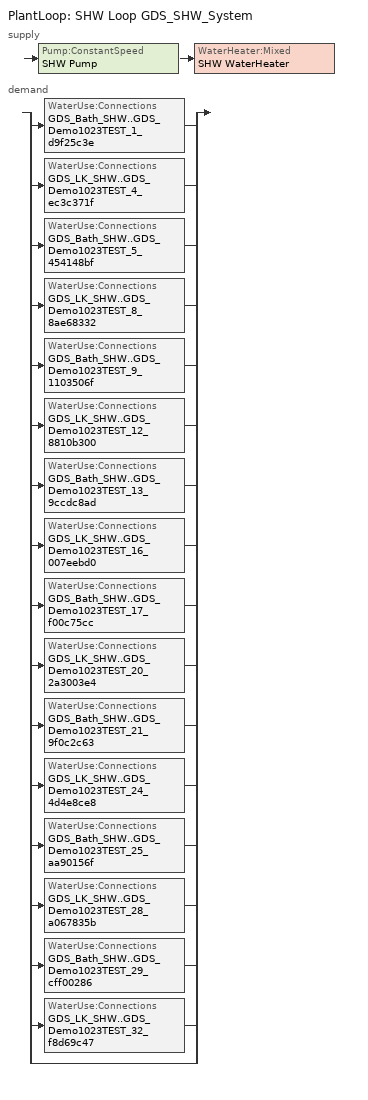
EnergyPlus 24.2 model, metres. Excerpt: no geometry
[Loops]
PlantLoop 'SHW Loop GDS_SHW_System'
 supply: Pump:ConstantSpeed 'SHW Pump' > WaterHeater:Mixed 'SHW WaterHeater'
 demand: split
  | WaterUse:Connections 'GDS_Bath_SHW..GDS_Demo1023TEST_1_d9f25c3e'
  | WaterUse:Connections 'GDS_LK_SHW..GDS_Demo1023TEST_4_ec3c371f'
  | WaterUse:Connections 'GDS_Bath_SHW..GDS_Demo1023TEST_5_454148bf'
  | WaterUse:Connections 'GDS_LK_SHW..GDS_Demo1023TEST_8_8ae68332'
  | WaterUse:Connections 'GDS_Bath_SHW..GDS_Demo1023TEST_9_1103506f'
  | WaterUse:Connections 'GDS_LK_SHW..GDS_Demo1023TEST_12_8810b300'
  | WaterUse:Connections 'GDS_Bath_SHW..GDS_Demo1023TEST_13_9ccdc8ad'
  | WaterUse:Connections 'GDS_LK_SHW..GDS_Demo1023TEST_16_007eebd0'
  | WaterUse:Connections 'GDS_Bath_SHW..GDS_Demo1023TEST_17_f00c75cc'
  | WaterUse:Connections 'GDS_LK_SHW..GDS_Demo1023TEST_20_2a3003e4'
  | WaterUse:Connections 'GDS_Bath_SHW..GDS_Demo1023TEST_21_9f0c2c63'
  | WaterUse:Connections 'GDS_LK_SHW..GDS_Demo1023TEST_24_4d4e8ce8'
  | WaterUse:Connections 'GDS_Bath_SHW..GDS_Demo1023TEST_25_aa90156f'
  | WaterUse:Connections 'GDS_LK_SHW..GDS_Demo1023TEST_28_a067835b'
  | WaterUse:Connections 'GDS_Bath_SHW..GDS_Demo1023TEST_29_cff00286'
  | WaterUse:Connections 'GDS_LK_SHW..GDS_Demo1023TEST_32_f8d69c47'
  | bypass
[ZoneHVAC:Baseboard:Convective:Electric] Availability Schedule=Always On Discrete; Heating Design Capacity {W}=Autosize; Efficiency=1
GDS_Demo1023TEST_10_92edbe8e Electric Baseboard; GDS_Demo1023TEST_11_493b8fa0 Electric Baseboard; GDS_Demo1023TEST_12_8810b300 Electric Baseboard; GDS_Demo1023TEST_13_9ccdc8ad Electric Baseboard; GDS_Demo1023TEST_14_f4e742b4 Electric Baseboard; GDS_Demo1023TEST_15_cefb41c3 Electric Baseboard; GDS_Demo1023TEST_16_007eebd0 Electric Baseboard; GDS_Demo1023TEST_17_f00c75cc Electric Baseboard; GDS_Demo1023TEST_18_9762a422 Electric Baseboard; GDS_Demo1023TEST_19_b7978965 Electric Baseboard; GDS_Demo1023TEST_1_d9f25c3e Electric Baseboard; GDS_Demo1023TEST_20_2a3003e4 Electric Baseboard; GDS_Demo1023TEST_21_9f0c2c63 Electric Baseboard; GDS_Demo1023TEST_22_16b05762 Electric Baseboard; GDS_Demo1023TEST_23_4a694518 Electric Baseboard; GDS_Demo1023TEST_24_4d4e8ce8 Electric Baseboard; GDS_Demo1023TEST_25_aa90156f Electric Baseboard; GDS_Demo1023TEST_26_f06f3de1 Electric Baseboard; GDS_Demo1023TEST_27_fe3d8328 Electric Baseboard; GDS_Demo1023TEST_28_a067835b Electric Baseboard; GDS_Demo1023TEST_29_cff00286 Electric Baseboard; GDS_Demo1023TEST_2_d38fb66d Electric Baseboard; GDS_Demo1023TEST_30_fd748310 Electric Baseboard; GDS_Demo1023TEST_31_7ea5bbdb Electric Baseboard; GDS_Demo1023TEST_32_f8d69c47 Electric Baseboard; GDS_Demo1023TEST_3_e0abd08d Electric Baseboard; GDS_Demo1023TEST_4_ec3c371f Electric Baseboard; GDS_Demo1023TEST_5_454148bf Electric Baseboard; GDS_Demo1023TEST_6_d25ad4cf Electric Baseboard; GDS_Demo1023TEST_7_8ba10d6e Electric Baseboard; GDS_Demo1023TEST_8_8ae68332 Electric Baseboard; GDS_Demo1023TEST_9_1103506f Electric Baseboard
[PlantLoop]
SHW Loop GDS_SHW_System: Fluid Type=Water; Plant Equipment Operation Scheme=SHW Loop GDS_SHW_System Operation Schemes; Maximum Loop Temperature {C}=48.9; Minimum Loop Temperature {C}=10; Maximum Loop Flow Rate {m3/s}=Autosize; Minimum Loop Flow Rate {m3/s}=0; Plant Loop Volume {m3}=Autocalculate; Load Distribution Scheme=Optimal; Plant Loop Demand Calculation Scheme=SingleSetpoint; Common Pipe Simulation=None
[Sizing:Plant]
SHW Loop GDS_SHW_System: Loop Type=Heating; Design Loop Exit Temperature {C}=48.9; Loop Design Temperature Difference {deltaC}=5; Sizing Option=NonCoincident; Zone Timesteps in Averaging Window=1; Coincident Sizing Factor Mode=None
[Pump:ConstantSpeed]
SHW Pump: Design Flow Rate {m3/s}=Autosize; Design Pump Head {Pa}=29891; Design Power Consumption {W}=Autosize; Motor Efficiency=0.9; Fraction of Motor Inefficiencies to Fluid Stream=0; Pump Control Type=Intermittent; Design Power Sizing Method=PowerPerFlowPerPressure; Design Electric Power per Unit Flow Rate {W/(m3/s)}=348701.1; Design Shaft Power per Unit Flow Rate per Unit Head {W-s/m3-Pa}=1.28205
[WaterHeater:Mixed]
SHW WaterHeater: Tank Volume {m3}=0.25; Setpoint Temperature Schedule=Schedule Ruleset 2; Deadband Temperature Difference {deltaC}=2; Maximum Temperature Limit {C}=82.22; Heater Control Type=Cycle; Heater Maximum Capacity {W}=1000000; Heater Ignition Minimum Flow Rate {m3/s}=0; Heater Ignition Delay {s}=0; Heater Fuel Type=Electricity; Heater Thermal Efficiency=1; Off Cycle Parasitic Fuel Consumption Rate {W}=20; Off Cycle Parasitic Fuel Type=Electricity; Off Cycle Parasitic Heat Fraction to Tank=0.8; On Cycle Parasitic Fuel Consumption Rate {W}=0; On Cycle Parasitic Fuel Type=Electricity; On Cycle Parasitic Heat Fraction to Tank=0; Ambient Temperature Indicator=Schedule; Ambient Temperature Schedule=23.0C Ambient Condition; Off Cycle Loss Coefficient to Ambient Temperature {W/K}=6; Off Cycle Loss Fraction to Zone=1; On Cycle Loss Coefficient to Ambient Temperature {W/K}=6; On Cycle Loss Fraction to Zone=1; Use Side Effectiveness=1; Source Side Effectiveness=1; Use Side Design Flow Rate {m3/s}=Autosize; Source Side Design Flow Rate {m3/s}=Autosize; Indirect Water Heating Recovery Time {hr}=1.5; Source Side Flow Control Mode=IndirectHeatPrimarySetpoint
[WaterHeater:Sizing]
SHW WaterHeater: Design Mode=PeakDraw; Time Storage Can Meet Peak Draw {hr}=0.538503; Time for Tank Recovery {hr}=0; Nominal Tank Volume for Autosizing Plant Connections {m3}=1
[WaterUse:Connections] Hot Water Supply Temperature Schedule=48.9C Hot Water; Drain Water Heat Exchanger Type=None; Drain Water Heat Exchanger Destination=Plant
Name | Water Use Equipment Name 1
GDS_Bath_SHW..GDS_Demo1023TEST_1_d9f25c3e | GDS_Bath_SHW..GDS_Demo1023TEST_1_d9f25c3e
GDS_LK_SHW..GDS_Demo1023TEST_4_ec3c371f | GDS_LK_SHW..GDS_Demo1023TEST_4_ec3c371f
GDS_Bath_SHW..GDS_Demo1023TEST_5_454148bf | GDS_Bath_SHW..GDS_Demo1023TEST_5_454148bf
GDS_LK_SHW..GDS_Demo1023TEST_8_8ae68332 | GDS_LK_SHW..GDS_Demo1023TEST_8_8ae68332
GDS_Bath_SHW..GDS_Demo1023TEST_9_1103506f | GDS_Bath_SHW..GDS_Demo1023TEST_9_1103506f
GDS_LK_SHW..GDS_Demo1023TEST_12_8810b300 | GDS_LK_SHW..GDS_Demo1023TEST_12_8810b300
GDS_Bath_SHW..GDS_Demo1023TEST_13_9ccdc8ad | GDS_Bath_SHW..GDS_Demo1023TEST_13_9ccdc8ad
GDS_LK_SHW..GDS_Demo1023TEST_16_007eebd0 | GDS_LK_SHW..GDS_Demo1023TEST_16_007eebd0
GDS_Bath_SHW..GDS_Demo1023TEST_17_f00c75cc | GDS_Bath_SHW..GDS_Demo1023TEST_17_f00c75cc
GDS_LK_SHW..GDS_Demo1023TEST_20_2a3003e4 | GDS_LK_SHW..GDS_Demo1023TEST_20_2a3003e4
GDS_Bath_SHW..GDS_Demo1023TEST_21_9f0c2c63 | GDS_Bath_SHW..GDS_Demo1023TEST_21_9f0c2c63
GDS_LK_SHW..GDS_Demo1023TEST_24_4d4e8ce8 | GDS_LK_SHW..GDS_Demo1023TEST_24_4d4e8ce8
GDS_Bath_SHW..GDS_Demo1023TEST_25_aa90156f | GDS_Bath_SHW..GDS_Demo1023TEST_25_aa90156f
GDS_LK_SHW..GDS_Demo1023TEST_28_a067835b | GDS_LK_SHW..GDS_Demo1023TEST_28_a067835b
GDS_Bath_SHW..GDS_Demo1023TEST_29_cff00286 | GDS_Bath_SHW..GDS_Demo1023TEST_29_cff00286
GDS_LK_SHW..GDS_Demo1023TEST_32_f8d69c47 | GDS_LK_SHW..GDS_Demo1023TEST_32_f8d69c47
[WaterUse:Equipment] Target Temperature Schedule=48.9C Hot Water; Sensible Fraction Schedule=0.0 Hot Water Sensible Fraction; Latent Fraction Schedule=0.05 Hot Water Latent Fraction
Name | Peak Flow Rate {m3/s} | Flow Rate Fraction Schedule
GDS_Bath_SHW..GDS_Demo1023TEST_1_d9f25c3e; GDS_Bath_SHW..GDS_Demo1023TEST_5_454148bf; GDS_Bath_SHW..GDS_Demo1023TEST_9_1103506f; GDS_Bath_SHW..GDS_Demo1023TEST_13_9ccdc8ad; GDS_Bath_SHW..GDS_Demo1023TEST_17_f00c75cc; GDS_Bath_SHW..GDS_Demo1023TEST_21_9f0c2c63; GDS_Bath_SHW..GDS_Demo1023TEST_25_aa90156f; GDS_Bath_SHW..GDS_Demo1023TEST_29_cff00286 | 6.22481e-06 | GDS_Bath_SHW
GDS_LK_SHW..GDS_Demo1023TEST_4_ec3c371f; GDS_LK_SHW..GDS_Demo1023TEST_8_8ae68332; GDS_LK_SHW..GDS_Demo1023TEST_12_8810b300; GDS_LK_SHW..GDS_Demo1023TEST_16_007eebd0; GDS_LK_SHW..GDS_Demo1023TEST_20_2a3003e4; GDS_LK_SHW..GDS_Demo1023TEST_24_4d4e8ce8; GDS_LK_SHW..GDS_Demo1023TEST_28_a067835b; GDS_LK_SHW..GDS_Demo1023TEST_32_f8d69c47 | 2.67123e-06 | GDS_LK_SHW
[PlantEquipmentOperationSchemes]
SHW Loop GDS_SHW_System Operation Schemes: Control Scheme Object Type 1=PlantEquipmentOperation:HeatingLoad; Control Scheme Name 1=SHW Loop GDS_SHW_System Heating Operation Scheme; Control Scheme Schedule Name 1=Always On Discrete
[PlantEquipmentOperation:HeatingLoad]
SHW Loop GDS_SHW_System Heating Operation Scheme: Load Range Lower Limit 1 {W}=0; Load Range Upper Limit 1 {W}=1000000000; Range Equipment List Name 1=SHW Loop GDS_SHW_System Heating Equipment List
[PlantEquipmentList]
SHW Loop GDS_SHW_System Heating Equipment List: WaterHeater:Mixed, SHW WaterHeater
[SetpointManager:Scheduled]
Setpoint Manager Scheduled 1: Control Variable=Temperature; Schedule=48.9C Hot Water
[Schedule:Constant]
Always On Discrete: Hourly Value=1
[Schedule:Day:Interval]
GDS_Bath_SHW_Default; GDS_LK_SHW_Default; {bb629b81-6fa4-4caf-bf3a-97ca28ddf875}; {c6c0cf95-ba64-440a-b487-bda4bb21d819}: No, 01:00, 0.05, 02:00, 0.05, 03:00, 0.05, 04:00, 0.05, 05:00, 0.05, 06:00, 0.1, 07:00, 0.6, 08:00, 0.8, 09:00, 0.4, 10:00, 0.2, 11:00, 0.15, 12:00, 0.2, 13:00, 0.3, 14:00, 0.15, 15:00, 0.1, 16:00, 0.15, 17:00, 0.2, 18:00, 0.4, 19:00, 0.6, 20:00, 0.5, 21:00, 0.4, 22:00, 0.3, 23:00, 0.15, 24:00, 0.1
Schedule Day 1: No, 24:00, 0
Schedule Day 2: No, 24:00, 0.05
Schedule Day 3: No, 24:00, 48.9
Schedule Day 5: No, 24:00, 60
Schedule Day 6: No, 24:00, 23
{02255da0-1b88-44f2-a3f0-4545b665117b}; {2c4c0418-9ee1-41a6-bfcd-eb396421fd2c}; {435f2001-3ecf-4286-a261-b5bcaa21b186}; {56a90ff5-6a76-471d-bbc0-84a44575d134}; {5f9330fc-f390-4bf5-a3d2-02933065300e}; {a5230d04-5f29-4d24-b9e1-976de5443409}; {a8ada84f-b1a7-4999-bdcb-7a8073d5d5de}; {d5b8c903-5f44-4d46-86e1-44d6a278a4d7}: No, 01:00, 0, 02:00, 0, 03:00, 0, 04:00, 0, 05:00, 0, 06:00, 0, 07:00, 0, 08:00, 0, 09:00, 0, 10:00, 0, 11:00, 0, 12:00, 0, 13:00, 0, 14:00, 0, 15:00, 0, 16:00, 0, 17:00, 0, 18:00, 0, 19:00, 0, 20:00, 0, 21:00, 0, 22:00, 0, 23:00, 0, 24:00, 0
{215ae9d3-998d-4802-9d46-6c0f7330f81b}; {226fc777-d039-4cfb-9c73-21de17b4b1c2}; {58c10f8b-0783-45a9-9a03-b976551100b5}; {dfc7567d-7e7f-4a84-b467-d98f50578c04}: No, 01:00, 0.02, 02:00, 0.02, 03:00, 0.02, 04:00, 0.02, 05:00, 0.02, 06:00, 0.02, 07:00, 0.02, 08:00, 0.02, 09:00, 0.02, 10:00, 0.02, 11:00, 0.02, 12:00, 0.02, 13:00, 0.02, 14:00, 0.02, 15:00, 0.02, 16:00, 0.02, 17:00, 0.02, 18:00, 0.02, 19:00, 0.02, 20:00, 0.02, 21:00, 0.02, 22:00, 0.02, 23:00, 0.02, 24:00, 0.02
[Schedule:Week:Daily]
0.0 Hot Water Sensible Fraction Week Rule - Jan1-Dec31: Schedule Day 1, Schedule Day 1, Schedule Day 1, Schedule Day 1, Schedule Day 1, Schedule Day 1, Schedule Day 1, Schedule Day 1, Schedule Day 1, Schedule Day 1, Schedule Day 1, Schedule Day 1
0.05 Hot Water Latent Fraction Week Rule - Jan1-Dec31: Schedule Day 2, Schedule Day 2, Schedule Day 2, Schedule Day 2, Schedule Day 2, Schedule Day 2, Schedule Day 2, Schedule Day 2, Schedule Day 2, Schedule Day 2, Schedule Day 2, Schedule Day 2
23.0C Ambient Condition Week Rule - Jan1-Dec31: Schedule Day 6, Schedule Day 6, Schedule Day 6, Schedule Day 6, Schedule Day 6, Schedule Day 6, Schedule Day 6, Schedule Day 6, Schedule Day 6, Schedule Day 6, Schedule Day 6, Schedule Day 6
48.9C Hot Water Week Rule - Jan1-Dec31: Schedule Day 3, Schedule Day 3, Schedule Day 3, Schedule Day 3, Schedule Day 3, Schedule Day 3, Schedule Day 3, Schedule Day 3, Schedule Day 3, Schedule Day 3, Schedule Day 3, Schedule Day 3
GDS_Bath_SHW Week Rule - Jan1-Jan14: {a8ada84f-b1a7-4999-bdcb-7a8073d5d5de}, {5f9330fc-f390-4bf5-a3d2-02933065300e}, {5f9330fc-f390-4bf5-a3d2-02933065300e}, {5f9330fc-f390-4bf5-a3d2-02933065300e}, {5f9330fc-f390-4bf5-a3d2-02933065300e}, {5f9330fc-f390-4bf5-a3d2-02933065300e}, {a8ada84f-b1a7-4999-bdcb-7a8073d5d5de}, GDS_Bath_SHW_Default, GDS_Bath_SHW_Default, GDS_Bath_SHW_Default, GDS_Bath_SHW_Default, GDS_Bath_SHW_Default
GDS_Bath_SHW Week Rule - Jan15-Jan21: {a8ada84f-b1a7-4999-bdcb-7a8073d5d5de}, {bb629b81-6fa4-4caf-bf3a-97ca28ddf875}, {bb629b81-6fa4-4caf-bf3a-97ca28ddf875}, {bb629b81-6fa4-4caf-bf3a-97ca28ddf875}, {bb629b81-6fa4-4caf-bf3a-97ca28ddf875}, {bb629b81-6fa4-4caf-bf3a-97ca28ddf875}, GDS_Bath_SHW_Default, GDS_Bath_SHW_Default, GDS_Bath_SHW_Default, GDS_Bath_SHW_Default, GDS_Bath_SHW_Default, GDS_Bath_SHW_Default
GDS_Bath_SHW Week Rule - Jan22-May6; GDS_Bath_SHW Week Rule - Aug27-Dec9: GDS_Bath_SHW_Default, {bb629b81-6fa4-4caf-bf3a-97ca28ddf875}, {bb629b81-6fa4-4caf-bf3a-97ca28ddf875}, {bb629b81-6fa4-4caf-bf3a-97ca28ddf875}, {bb629b81-6fa4-4caf-bf3a-97ca28ddf875}, {bb629b81-6fa4-4caf-bf3a-97ca28ddf875}, GDS_Bath_SHW_Default, GDS_Bath_SHW_Default, GDS_Bath_SHW_Default, GDS_Bath_SHW_Default, GDS_Bath_SHW_Default, GDS_Bath_SHW_Default
GDS_Bath_SHW Week Rule - May7-May13: GDS_Bath_SHW_Default, {bb629b81-6fa4-4caf-bf3a-97ca28ddf875}, {bb629b81-6fa4-4caf-bf3a-97ca28ddf875}, {bb629b81-6fa4-4caf-bf3a-97ca28ddf875}, {58c10f8b-0783-45a9-9a03-b976551100b5}, {58c10f8b-0783-45a9-9a03-b976551100b5}, {226fc777-d039-4cfb-9c73-21de17b4b1c2}, GDS_Bath_SHW_Default, GDS_Bath_SHW_Default, GDS_Bath_SHW_Default, GDS_Bath_SHW_Default, GDS_Bath_SHW_Default
GDS_Bath_SHW Week Rule - May14-Aug19: {226fc777-d039-4cfb-9c73-21de17b4b1c2}, {58c10f8b-0783-45a9-9a03-b976551100b5}, {58c10f8b-0783-45a9-9a03-b976551100b5}, {58c10f8b-0783-45a9-9a03-b976551100b5}, {58c10f8b-0783-45a9-9a03-b976551100b5}, {58c10f8b-0783-45a9-9a03-b976551100b5}, {226fc777-d039-4cfb-9c73-21de17b4b1c2}, GDS_Bath_SHW_Default, GDS_Bath_SHW_Default, GDS_Bath_SHW_Default, GDS_Bath_SHW_Default, GDS_Bath_SHW_Default
GDS_Bath_SHW Week Rule - Aug20-Aug26: {226fc777-d039-4cfb-9c73-21de17b4b1c2}, {bb629b81-6fa4-4caf-bf3a-97ca28ddf875}, {bb629b81-6fa4-4caf-bf3a-97ca28ddf875}, {bb629b81-6fa4-4caf-bf3a-97ca28ddf875}, {bb629b81-6fa4-4caf-bf3a-97ca28ddf875}, {bb629b81-6fa4-4caf-bf3a-97ca28ddf875}, GDS_Bath_SHW_Default, GDS_Bath_SHW_Default, GDS_Bath_SHW_Default, GDS_Bath_SHW_Default, GDS_Bath_SHW_Default, GDS_Bath_SHW_Default
GDS_Bath_SHW Week Rule - Dec10-Dec16: GDS_Bath_SHW_Default, {bb629b81-6fa4-4caf-bf3a-97ca28ddf875}, {bb629b81-6fa4-4caf-bf3a-97ca28ddf875}, {bb629b81-6fa4-4caf-bf3a-97ca28ddf875}, {bb629b81-6fa4-4caf-bf3a-97ca28ddf875}, {d5b8c903-5f44-4d46-86e1-44d6a278a4d7}, {a5230d04-5f29-4d24-b9e1-976de5443409}, GDS_Bath_SHW_Default, GDS_Bath_SHW_Default, GDS_Bath_SHW_Default, GDS_Bath_SHW_Default, GDS_Bath_SHW_Default
GDS_Bath_SHW Week Rule - Dec17-Dec31: {a5230d04-5f29-4d24-b9e1-976de5443409}, {d5b8c903-5f44-4d46-86e1-44d6a278a4d7}, {d5b8c903-5f44-4d46-86e1-44d6a278a4d7}, {d5b8c903-5f44-4d46-86e1-44d6a278a4d7}, {d5b8c903-5f44-4d46-86e1-44d6a278a4d7}, {d5b8c903-5f44-4d46-86e1-44d6a278a4d7}, {a5230d04-5f29-4d24-b9e1-976de5443409}, GDS_Bath_SHW_Default, GDS_Bath_SHW_Default, GDS_Bath_SHW_Default, GDS_Bath_SHW_Default, GDS_Bath_SHW_Default
GDS_LK_SHW Week Rule - Jan1-Jan14: {435f2001-3ecf-4286-a261-b5bcaa21b186}, {02255da0-1b88-44f2-a3f0-4545b665117b}, {02255da0-1b88-44f2-a3f0-4545b665117b}, {02255da0-1b88-44f2-a3f0-4545b665117b}, {02255da0-1b88-44f2-a3f0-4545b665117b}, {02255da0-1b88-44f2-a3f0-4545b665117b}, {435f2001-3ecf-4286-a261-b5bcaa21b186}, GDS_LK_SHW_Default, GDS_LK_SHW_Default, GDS_LK_SHW_Default, GDS_LK_SHW_Default, GDS_LK_SHW_Default
GDS_LK_SHW Week Rule - Jan15-Jan21: {435f2001-3ecf-4286-a261-b5bcaa21b186}, {c6c0cf95-ba64-440a-b487-bda4bb21d819}, {c6c0cf95-ba64-440a-b487-bda4bb21d819}, {c6c0cf95-ba64-440a-b487-bda4bb21d819}, {c6c0cf95-ba64-440a-b487-bda4bb21d819}, {c6c0cf95-ba64-440a-b487-bda4bb21d819}, GDS_LK_SHW_Default, GDS_LK_SHW_Default, GDS_LK_SHW_Default, GDS_LK_SHW_Default, GDS_LK_SHW_Default, GDS_LK_SHW_Default
GDS_LK_SHW Week Rule - Jan22-May6; GDS_LK_SHW Week Rule - Aug27-Dec9: GDS_LK_SHW_Default, {c6c0cf95-ba64-440a-b487-bda4bb21d819}, {c6c0cf95-ba64-440a-b487-bda4bb21d819}, {c6c0cf95-ba64-440a-b487-bda4bb21d819}, {c6c0cf95-ba64-440a-b487-bda4bb21d819}, {c6c0cf95-ba64-440a-b487-bda4bb21d819}, GDS_LK_SHW_Default, GDS_LK_SHW_Default, GDS_LK_SHW_Default, GDS_LK_SHW_Default, GDS_LK_SHW_Default, GDS_LK_SHW_Default
GDS_LK_SHW Week Rule - May7-May13: GDS_LK_SHW_Default, {c6c0cf95-ba64-440a-b487-bda4bb21d819}, {c6c0cf95-ba64-440a-b487-bda4bb21d819}, {c6c0cf95-ba64-440a-b487-bda4bb21d819}, {dfc7567d-7e7f-4a84-b467-d98f50578c04}, {dfc7567d-7e7f-4a84-b467-d98f50578c04}, {215ae9d3-998d-4802-9d46-6c0f7330f81b}, GDS_LK_SHW_Default, GDS_LK_SHW_Default, GDS_LK_SHW_Default, GDS_LK_SHW_Default, GDS_LK_SHW_Default
GDS_LK_SHW Week Rule - May14-Aug19: {215ae9d3-998d-4802-9d46-6c0f7330f81b}, {dfc7567d-7e7f-4a84-b467-d98f50578c04}, {dfc7567d-7e7f-4a84-b467-d98f50578c04}, {dfc7567d-7e7f-4a84-b467-d98f50578c04}, {dfc7567d-7e7f-4a84-b467-d98f50578c04}, {dfc7567d-7e7f-4a84-b467-d98f50578c04}, {215ae9d3-998d-4802-9d46-6c0f7330f81b}, GDS_LK_SHW_Default, GDS_LK_SHW_Default, GDS_LK_SHW_Default, GDS_LK_SHW_Default, GDS_LK_SHW_Default
GDS_LK_SHW Week Rule - Aug20-Aug26: {215ae9d3-998d-4802-9d46-6c0f7330f81b}, {c6c0cf95-ba64-440a-b487-bda4bb21d819}, {c6c0cf95-ba64-440a-b487-bda4bb21d819}, {c6c0cf95-ba64-440a-b487-bda4bb21d819}, {c6c0cf95-ba64-440a-b487-bda4bb21d819}, {c6c0cf95-ba64-440a-b487-bda4bb21d819}, GDS_LK_SHW_Default, GDS_LK_SHW_Default, GDS_LK_SHW_Default, GDS_LK_SHW_Default, GDS_LK_SHW_Default, GDS_LK_SHW_Default
GDS_LK_SHW Week Rule - Dec10-Dec16: GDS_LK_SHW_Default, {c6c0cf95-ba64-440a-b487-bda4bb21d819}, {c6c0cf95-ba64-440a-b487-bda4bb21d819}, {c6c0cf95-ba64-440a-b487-bda4bb21d819}, {c6c0cf95-ba64-440a-b487-bda4bb21d819}, {2c4c0418-9ee1-41a6-bfcd-eb396421fd2c}, {56a90ff5-6a76-471d-bbc0-84a44575d134}, GDS_LK_SHW_Default, GDS_LK_SHW_Default, GDS_LK_SHW_Default, GDS_LK_SHW_Default, GDS_LK_SHW_Default
GDS_LK_SHW Week Rule - Dec17-Dec31: {56a90ff5-6a76-471d-bbc0-84a44575d134}, {2c4c0418-9ee1-41a6-bfcd-eb396421fd2c}, {2c4c0418-9ee1-41a6-bfcd-eb396421fd2c}, {2c4c0418-9ee1-41a6-bfcd-eb396421fd2c}, {2c4c0418-9ee1-41a6-bfcd-eb396421fd2c}, {2c4c0418-9ee1-41a6-bfcd-eb396421fd2c}, {56a90ff5-6a76-471d-bbc0-84a44575d134}, GDS_LK_SHW_Default, GDS_LK_SHW_Default, GDS_LK_SHW_Default, GDS_LK_SHW_Default, GDS_LK_SHW_Default
Schedule Ruleset 2 Week Rule - Jan1-Dec31: Schedule Day 5, Schedule Day 5, Schedule Day 5, Schedule Day 5, Schedule Day 5, Schedule Day 5, Schedule Day 5, Schedule Day 5, Schedule Day 5, Schedule Day 5, Schedule Day 5, Schedule Day 5
[Schedule:Year]
0.0 Hot Water Sensible Fraction: 0.0 Hot Water Sensible Fraction Week Rule - Jan1-Dec31, 1, 1, 12, 31
0.05 Hot Water Latent Fraction: 0.05 Hot Water Latent Fraction Week Rule - Jan1-Dec31, 1, 1, 12, 31
23.0C Ambient Condition: 23.0C Ambient Condition Week Rule - Jan1-Dec31, 1, 1, 12, 31
48.9C Hot Water: 48.9C Hot Water Week Rule - Jan1-Dec31, 1, 1, 12, 31
GDS_Bath_SHW: GDS_Bath_SHW Week Rule - Jan1-Jan14, 1, 1, 1, 14, GDS_Bath_SHW Week Rule - Jan15-Jan21, 1, 15, 1, 21, GDS_Bath_SHW Week Rule - Jan22-May6, 1, 22, 5, 6, GDS_Bath_SHW Week Rule - May7-May13, 5, 7, 5, 13, GDS_Bath_SHW Week Rule - May14-Aug19, 5, 14, 8, 19, GDS_Bath_SHW Week Rule - Aug20-Aug26, 8, 20, 8, 26, GDS_Bath_SHW Week Rule - Aug27-Dec9, 8, 27, 12, 9, GDS_Bath_SHW Week Rule - Dec10-Dec16, 12, 10, 12, 16, GDS_Bath_SHW Week Rule - Dec17-Dec31, 12, 17, 12, 31
GDS_LK_SHW: GDS_LK_SHW Week Rule - Jan1-Jan14, 1, 1, 1, 14, GDS_LK_SHW Week Rule - Jan15-Jan21, 1, 15, 1, 21, GDS_LK_SHW Week Rule - Jan22-May6, 1, 22, 5, 6, GDS_LK_SHW Week Rule - May7-May13, 5, 7, 5, 13, GDS_LK_SHW Week Rule - May14-Aug19, 5, 14, 8, 19, GDS_LK_SHW Week Rule - Aug20-Aug26, 8, 20, 8, 26, GDS_LK_SHW Week Rule - Aug27-Dec9, 8, 27, 12, 9, GDS_LK_SHW Week Rule - Dec10-Dec16, 12, 10, 12, 16, GDS_LK_SHW Week Rule - Dec17-Dec31, 12, 17, 12, 31
Schedule Ruleset 2: Schedule Ruleset 2 Week Rule - Jan1-Dec31, 1, 1, 12, 31
